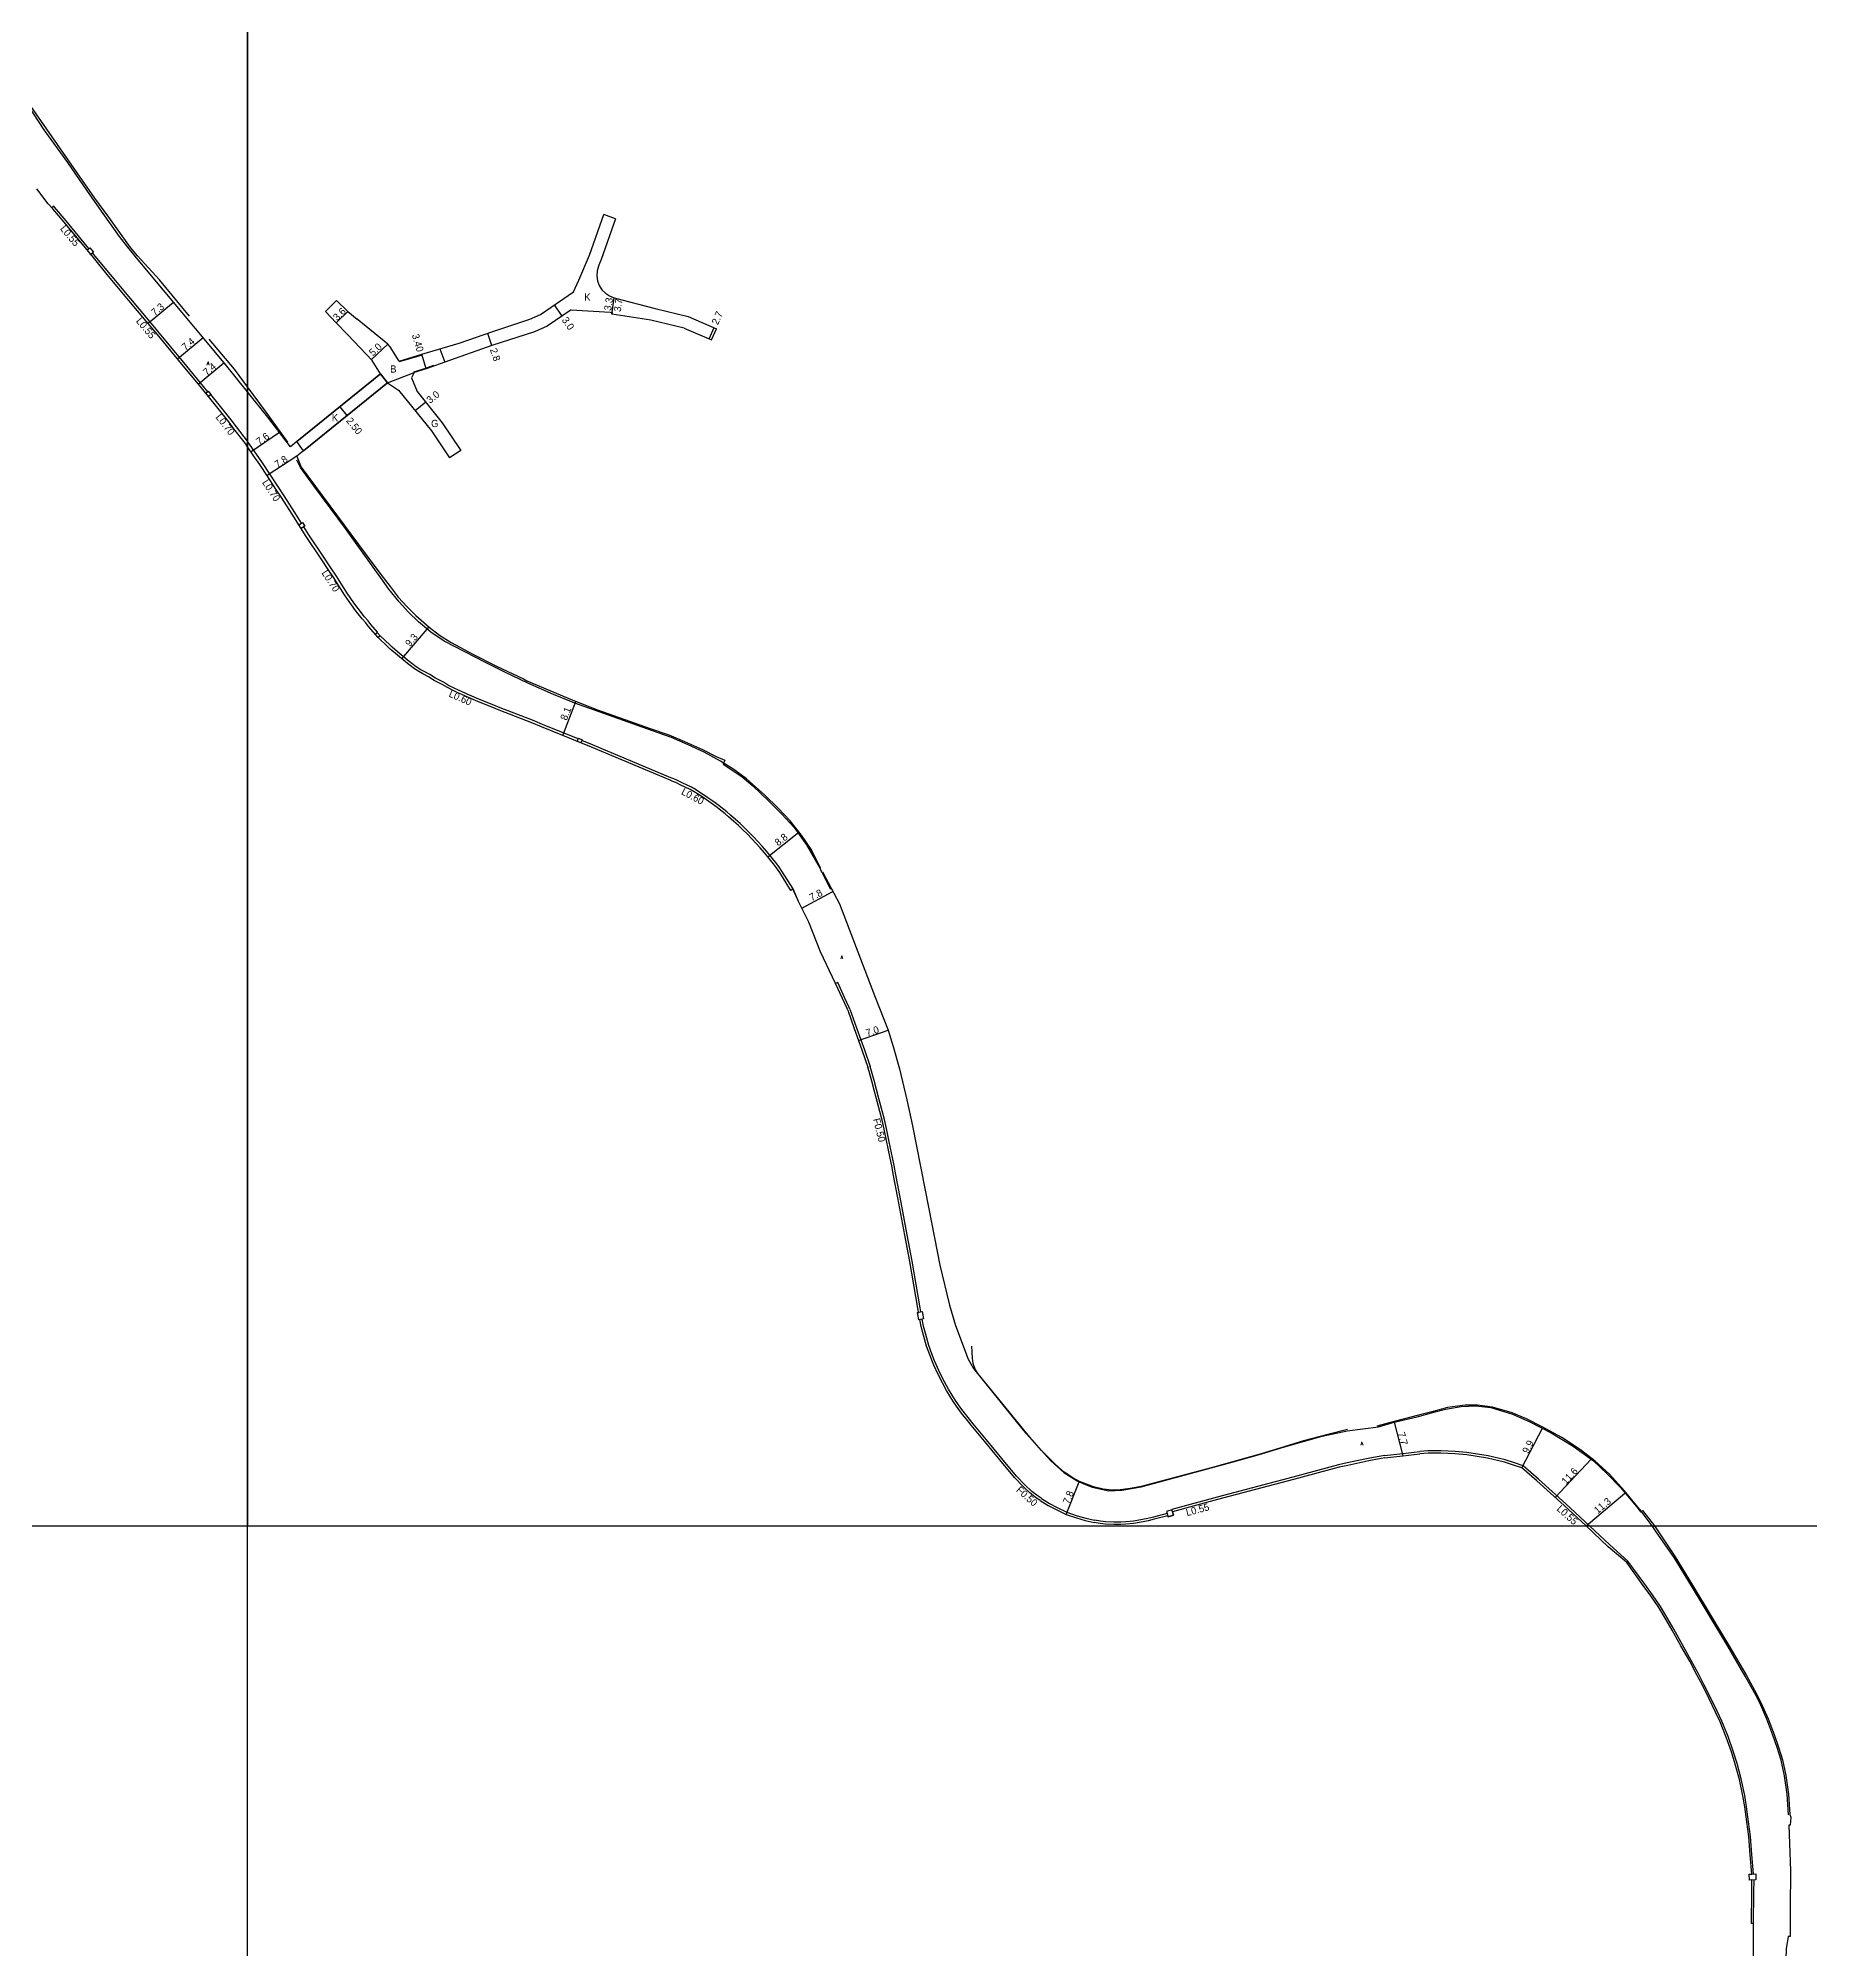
# Model space of a CAD drawing. Header units: metres. Extents: x -4000 to -2400, y -96000 to -93000.
# Drawn here: x -3246.4 to -2853.4, y -94894 to -94470.1 of the extents above; entities that cross this region are included whole.
import ezdxf

# ---------------------------------------------------------------- set-up
doc = ezdxf.new("R2010")
doc.units = ezdxf.units.M
doc.header["$LTSCALE"] = 2.5
for name, color, linetype in [('側溝・桝', 7, 'Continuous'), ('図郭', 7, 'Continuous'), ('幅員', 7, 'Continuous'), ('歩道・分離帯・安全施設', 7, 'Continuous'), ('舗装', 7, 'Continuous'), ('道路', 7, 'Continuous')]:
    doc.layers.add(name, color=color, linetype=linetype)
doc.styles.get("Standard").update_dxf_attribs({"font": ''})
doc.styles.add('YOKO_DECO', font='txt.shx', dxfattribs={"bigfont": 'extfont.shx'})
doc.styles.get('Standard').set_extended_font_data('@MS PGothic')

msp = doc.modelspace()

# ---------------------------------------------------------------- linework, layer by layer
at = {"layer": '側溝・桝'}
for points in [[(-3235.17, -94516.67), (-3235.55, -94516.21), (-3240.24, -94510.53), (-3242.78, -94507.51), (-3242.98, -94507.3), (-3243.38, -94507.66)], [(-3208.83, -94548.44), (-3209.78, -94547.28), (-3214.13, -94541.98), (-3219.92, -94535.01), (-3222.02, -94532.45), (-3225.88, -94527.84), (-3230.38, -94522.45), (-3233.76, -94518.37), (-3234.34, -94517.67)], [(-3200, -94559.42), (-3202.44, -94556.22), (-3203.62, -94554.7), (-3206.25, -94551.34), (-3208.12, -94549.06)], [(-3188.03, -94577.62), (-3189.54, -94575.25), (-3191.91, -94571.54), (-3193.14, -94569.65), (-3194.96, -94566.82), (-3196.67, -94564.23), (-3198, -94562.31), (-3199.9, -94559.55), (-3200, -94559.42)], [(-3171.24, -94601.85), (-3171.15, -94601.77), (-3172.64, -94600.04), (-3173.27, -94599.28), (-3174.04, -94598.38), (-3175.5, -94596.52), (-3176.39, -94595.28), (-3177.9, -94593.14), (-3179.16, -94591.15), (-3180.3, -94589.38), (-3181.52, -94587.5), (-3183.21, -94584.93), (-3186.39, -94580.21), (-3187.53, -94578.42)], [(-3126.7, -94625.45), (-3134.57, -94622.22), (-3136.78, -94621.32), (-3143.99, -94618.52), (-3145.41, -94617.96), (-3148.16, -94616.87), (-3149.77, -94616.17), (-3151.26, -94615.52), (-3151.6, -94615.35), (-3153.24, -94614.62), (-3154.15, -94614.18), (-3155.4, -94613.57), (-3156.58, -94612.9), (-3158.32, -94611.96), (-3159.59, -94611.19), (-3160.86, -94610.53), (-3161.73, -94610.04), (-3162.62, -94609.43), (-3163.58, -94608.7), (-3164.17, -94608.29), (-3166.79, -94606.09), (-3167.96, -94605.09), (-3168.47, -94604.59), (-3170.62, -94602.58)], [(-3079.04, -94658.71), (-3081.49, -94654.78), (-3082.21, -94653.71), (-3082.91, -94652.77), (-3083.57, -94651.98), (-3084.16, -94651.21), (-3084.95, -94650.32), (-3085.9, -94649.24), (-3086.81, -94648.22), (-3087.75, -94647.21), (-3088.75, -94646.2), (-3089.84, -94645.09), (-3090.77, -94644.24), (-3091.81, -94643.29), (-3092.93, -94642.33), (-3093.69, -94641.64), (-3095.06, -94640.55), (-3095.52, -94640.22), (-3096.86, -94639.24), (-3097.91, -94638.49), (-3098.86, -94637.82), (-3099.67, -94637.31), (-3100.69, -94636.69), (-3101.55, -94636.16), (-3103.65, -94635.18), (-3104.78, -94634.62), (-3105.45, -94634.33), (-3106.1, -94634.07), (-3123.53, -94626.76), (-3125.86, -94625.8)], [(-3066.42, -94685.41), (-3066.58, -94685.02), (-3067.61, -94682.77), (-3069.12, -94679.49), (-3069.6, -94679.71)], [(-3066.42, -94685.41), (-3064.96, -94689.51), (-3064.04, -94692.19), (-3063.23, -94694.42), (-3061.96, -94698.11)], [(-3050.7, -94752.53), (-3050.88, -94751.59), (-3052.63, -94741.26), (-3053.72, -94735.44), (-3055.3, -94727.11), (-3056.24, -94722.15), (-3056.64, -94720.02), (-3057, -94718.3), (-3057.42, -94716.21), (-3057.79, -94714.41), (-3058.33, -94711.85), (-3058.79, -94709.88), (-3059.29, -94707.95), (-3060.01, -94705.16), (-3060.52, -94703.19), (-3061.08, -94701.22), (-3061.65, -94699.1), (-3061.96, -94698.11)], [(-3023.97, -94793.91), (-3024.05, -94793.86), (-3024.71, -94793.39), (-3026.11, -94792.33), (-3027.65, -94790.9), (-3029.52, -94788.92), (-3032.75, -94785.03), (-3036.17, -94780.86), (-3039.1, -94777.33), (-3040.2, -94775.97), (-3041.01, -94774.92), (-3041.61, -94774.15), (-3042.34, -94773.14), (-3043, -94772.18), (-3043.79, -94770.98), (-3044.55, -94769.66), (-3045.47, -94768.05), (-3046.41, -94766.2), (-3047.33, -94764.16), (-3047.64, -94763.41), (-3048.25, -94761.85), (-3048.93, -94759.98), (-3049.59, -94757.57), (-3050.11, -94755.67), (-3050.4, -94754.12)], [(-2947.9, -94784.37), (-2948.72, -94784.49), (-2951.48, -94785.05), (-2956.15, -94786.02), (-2958.1, -94786.43), (-2968.21, -94789.16), (-2985.03, -94793.61), (-2995.05, -94796.34), (-2995.02, -94796.44)], [(-2947.9, -94784.37), (-2943.85, -94783.9), (-2940.06, -94783.47)], [(-2902.41, -94800), (-2907.69, -94795.07), (-2913.78, -94789.6), (-2917.18, -94786.66), (-2919.08, -94785.97), (-2921.17, -94785.3), (-2924.93, -94784.43), (-2929.61, -94783.7), (-2932.24, -94783.48), (-2935.36, -94783.32), (-2938.25, -94783.34), (-2940.06, -94783.47)], [(-3023.97, -94793.92), (-3022.2, -94795.01), (-3020.46, -94795.92), (-3018.32, -94796.96), (-3016.04, -94797.72), (-3014.1, -94798.26), (-3012.22, -94798.7)], [(-2996.11, -94797.23), (-2999.09, -94798.01), (-3000.38, -94798.32), (-3001.53, -94798.59), (-3002.74, -94798.8), (-3003.58, -94798.93), (-3005.28, -94799.1), (-3006.39, -94799.17), (-3007.9, -94799.15), (-3009.71, -94799.06), (-3010.83, -94798.92), (-3012.22, -94798.7)]]:
    msp.add_lwpolyline(points, dxfattribs=at)
for points in [[(-3234.76, -94518.02), (-3235.59, -94517.01), (-3234.98, -94516.51), (-3234.15, -94517.51)], [(-3208.66, -94549.5), (-3209.25, -94548.78), (-3208.71, -94548.34), (-3208.12, -94549.06)], [(-3187.32, -94578.29), (-3188.12, -94578.79), (-3188.62, -94578), (-3187.82, -94577.49)], [(-3170.62, -94602.58), (-3171.05, -94602.97), (-3171.69, -94602.23), (-3171.24, -94601.85)], [(-3126.08, -94626.33), (-3126.92, -94625.99), (-3126.63, -94625.3), (-3125.8, -94625.64)], [(-3050.43, -94752.47), (-3050.13, -94754.07), (-3051.12, -94754.25), (-3051.42, -94752.66)], [(-2995.89, -94797.95), (-2994.67, -94797.58), (-2995.02, -94796.44), (-2996.24, -94796.81)]]:
    msp.add_lwpolyline(points, close=True, dxfattribs=at)
at = {"layer": '側溝・桝', "flags": 128}
for points in [[(-2866.07, -94877.17), (-2866.42, -94872.88), (-2866.72, -94868.83), (-2867.16, -94865.59), (-2867.6, -94862.26), (-2868.03, -94859.75), (-2868.82, -94856.1), (-2869.71, -94852.68), (-2870.57, -94849.97), (-2871.72, -94846.66), (-2873.12, -94843.29), (-2874.15, -94841.1), (-2875.54, -94838.16), (-2877.05, -94835.13), (-2878.3, -94832.82), (-2879.86, -94829.81), (-2881.84, -94826.36), (-2883.74, -94822.91), (-2885.07, -94820.58), (-2886.71, -94817.85), (-2888.48, -94815.24), (-2890.18, -94812.93), (-2893.9, -94807.8), (-2897.94, -94804.18), (-2902.41, -94800)], [(-2866.05, -94888.15), (-2865.97, -94881.23), (-2865.91, -94878.47)]]:
    msp.add_lwpolyline(points, dxfattribs=at)
msp.add_lwpolyline([(-2865.59, -94877.15), (-2865.53, -94878.45), (-2866.96, -94878.52), (-2867.02, -94877.22)], close=True, dxfattribs=at)
at = {"layer": '図郭'}
for points in [[(-4000, -94800), (-3200, -94800), (-3200, -94200), (-4000, -94200)], [(-3200, -94800), (-2400, -94800), (-2400, -94200), (-3200, -94200)], [(-3200, -94800), (-2400, -94800), (-2400, -95400), (-3200, -95400)]]:
    msp.add_lwpolyline(points, close=True, dxfattribs=at)
at = {"layer": '幅員'}
for points in [[(-3119.24, -94531.27), (-3118.67, -94527.62)], [(-3119.18, -94530.88), (-3118.67, -94527.62)], [(-3222.05, -94533.27), (-3216.41, -94528.57)], [(-3180.32, -94533.18), (-3177.78, -94530.63)], [(-3130.26, -94531.68), (-3131.96, -94529.21)], [(-3145.84, -94538.17), (-3146.73, -94535.52)], [(-3097.62, -94536.72), (-3096.55, -94534.24)], [(-3215.52, -94541.16), (-3209.86, -94536.44)], [(-3168.88, -94537.91), (-3172.52, -94541.33)], [(-3160.38, -94543.4), (-3161.36, -94540.15)], [(-3210.91, -94546.75), (-3205.22, -94542.01)], [(-3179.56, -94551.82), (-3177.98, -94553.76)], [(-3160.47, -94550.79), (-3162.81, -94552.68)], [(-3192.9, -94557.49), (-3199.19, -94561.81)], [(-3189.09, -94562.75), (-3195.65, -94567.05)], [(-3165.8, -94607.68), (-3159.74, -94600.62)], [(-3130.11, -94624.68), (-3127.18, -94617.12)], [(-3084.61, -94651.58), (-3077.73, -94646.12)], [(-3077.1, -94662.97), (-3070.19, -94659.28)], [(-3064.53, -94692.36), (-3057.92, -94690.06)], [(-2945.74, -94776.99), (-2943.79, -94784.44)], [(-2917.46, -94787.14), (-2912.88, -94778.33)], [(-2910.04, -94793.69), (-2902.07, -94785.2)], [(-3018.51, -94797.45), (-3015.56, -94790.23)], [(-2903.21, -94800), (-2894.57, -94792.69)]]:
    msp.add_lwpolyline(points, dxfattribs=at)
at = {"layer": '歩道・分離帯・安全施設'}
for points in [[(-3212.84, -94531.71), (-3219.49, -94523.65), (-3224.41, -94518.34), (-3225.93, -94516.47), (-3230.75, -94509.75), (-3233.86, -94505.49), (-3236.59, -94501.59), (-3243.31, -94491.96), (-3250.42, -94481.7)], [(-3200, -94547.36), (-3202.86, -94543.48), (-3208.52, -94536.83)], [(-3161.2, -94540.31), (-3161.3, -94540.34), (-3166.35, -94541.85)], [(-3163.11, -94544.01), (-3160.45, -94543.21), (-3158.72, -94542.59)], [(-3191.08, -94559.66), (-3195.99, -94552.79), (-3200, -94547.36)], [(-3072.94, -94654.08), (-3074.95, -94650.08), (-3077.19, -94646.79), (-3079.7, -94643.63), (-3082.35, -94640.81), (-3085.4, -94637.83), (-3089.39, -94634.32), (-3092.15, -94632.23), (-3095.11, -94630.36), (-3098.74, -94628.36), (-3102.26, -94626.75), (-3105.99, -94625.17), (-3108.93, -94624.07), (-3113.56, -94622.48), (-3120.98, -94619.82), (-3127.39, -94617.49), (-3132.14, -94615.62), (-3137.83, -94613.11), (-3142.94, -94610.67), (-3147.22, -94608.5), (-3156.4, -94603.78), (-3159.36, -94601.74), (-3162.07, -94599.48), (-3164.31, -94597.31), (-3166.4, -94595.04), (-3168.64, -94592.22), (-3170.07, -94590.27), (-3172.14, -94587.36), (-3178.3, -94578.79), (-3185.29, -94569.31), (-3188.23, -94565.26), (-3189.09, -94563.62)], [(-3079.01, -94658.98), (-3078.08, -94661.07)], [(-3070.67, -94658.86), (-3072.49, -94655.23)], [(-2956.07, -94778.61), (-2960.46, -94779.71), (-2965.88, -94781.14), (-2971.12, -94782.73), (-2975.23, -94783.99), (-2986.06, -94787.05), (-3001.81, -94791.27), (-3004.32, -94791.72), (-3006.48, -94792), (-3008.35, -94792.05), (-3010.28, -94791.8), (-3012.43, -94791.29), (-3014.93, -94790.38), (-3015.5, -94790.11), (-3016.98, -94789.34), (-3018.92, -94788.05), (-3020.9, -94786.28), (-3023.94, -94783.26), (-3026.53, -94780.31), (-3037.97, -94766.26), (-3038.64, -94765.24), (-3039.09, -94763.97), (-3039.23, -94762.81), (-3039.36, -94760.12)], [(-2888.53, -94800), (-2891.01, -94796.71), (-2894.74, -94792.15), (-2898.03, -94788.54), (-2901.16, -94785.63), (-2904.41, -94783.14), (-2908.58, -94780.37), (-2912.9, -94778.02), (-2916.4, -94776.23), (-2919.59, -94774.94), (-2923.92, -94773.62), (-2927.3, -94773.18), (-2929.97, -94773.24), (-2933.9, -94773.76), (-2937.09, -94774.59), (-2940.36, -94775.46)], [(-2940.36, -94775.46), (-2945.77, -94776.8), (-2949.58, -94777.88)]]:
    msp.add_lwpolyline(points, dxfattribs=at)
at = {"layer": '歩道・分離帯・安全施設', "flags": 128}
msp.add_lwpolyline([(-2858.33, -94864.08), (-2858.62, -94859.51), (-2859.21, -94855.38), (-2859.9, -94851.97), (-2860.81, -94849.13), (-2861.76, -94846.38), (-2863.12, -94842.86), (-2864.69, -94839.24), (-2865.66, -94837.39), (-2867.89, -94833.3), (-2871.78, -94826.68), (-2879.84, -94813.31), (-2883.69, -94806.99), (-2887.62, -94801.31), (-2888.53, -94800)], dxfattribs=at)
at = {"layer": '舗装'}
for points in [[(-3157.34, -94538.94), (-3156.27, -94541.92)], [(-3168.95, -94546.45), (-3170.53, -94544.51)], [(-3168.95, -94546.45), (-3163.05, -94544.2)], [(-3187.61, -94561.55), (-3189.08, -94559.52)]]:
    msp.add_lwpolyline(points, dxfattribs=at)
at = {"layer": '道路'}
for points in [[(-3200, -94548.49), (-3205.21, -94542.03), (-3224.58, -94518.76), (-3226.56, -94516.4), (-3228.37, -94514.01), (-3232.02, -94508.89), (-3235.46, -94503.99), (-3239.85, -94497.61), (-3245.07, -94490.39), (-3253.75, -94477.14)], [(-3200, -94560.64), (-3200.46, -94559.96), (-3203, -94556.65), (-3204.17, -94555.13), (-3206.8, -94551.77), (-3210.2, -94547.62), (-3214.55, -94542.33), (-3220.34, -94535.35), (-3222.44, -94532.8), (-3226.3, -94528.19), (-3230.79, -94522.79), (-3234.17, -94518.72), (-3235.96, -94516.56), (-3240.65, -94510.88), (-3243.19, -94507.87), (-3244.17, -94506.8), (-3246.71, -94503.45)], [(-3166.41, -94541.66), (-3161.36, -94540.15), (-3153.1, -94537.67), (-3145.58, -94535.13), (-3137.42, -94532.38), (-3135, -94531.31), (-3127.75, -94526.31), (-3126.52, -94523.72), (-3124.18, -94518.14), (-3121.02, -94509.15)], [(-3118.38, -94510.08), (-3121.57, -94519.14), (-3122.09, -94520.39), (-3122.17, -94520.57), (-3122.48, -94521.63), (-3122.57, -94522.74), (-3122.41, -94523.84), (-3122.03, -94524.89), (-3121.43, -94525.83), (-3120.65, -94526.62), (-3119.71, -94527.22), (-3118.67, -94527.62)], [(-3118.38, -94510.08), (-3121.02, -94509.15)], [(-3118.67, -94527.62), (-3109.58, -94529.98), (-3102.29, -94531.75), (-3096.02, -94534.47)], [(-3180.25, -94528.2), (-3182.74, -94530.66)], [(-3182.74, -94530.66), (-3180.34, -94533.16), (-3177.73, -94535.8)], [(-3180.25, -94528.2), (-3177.78, -94530.63), (-3175.68, -94532.39)], [(-3128.22, -94530.27), (-3133.53, -94533.93), (-3136.33, -94535.18), (-3145.84, -94538.17), (-3156.27, -94541.92), (-3160.38, -94543.4), (-3163.05, -94544.2), (-3163.62, -94545.37), (-3162.4, -94548.4), (-3156.81, -94555.34), (-3152.72, -94561.47)], [(-3128.22, -94530.27), (-3119.6, -94530.81), (-3119.18, -94530.88), (-3119.24, -94531.27)], [(-3103.15, -94534.32), (-3110.56, -94532.61), (-3119.24, -94531.27)], [(-3170.53, -94544.51), (-3172.35, -94541.51), (-3177.73, -94535.8)], [(-3166.41, -94541.66), (-3168.35, -94538.46), (-3168.88, -94537.91), (-3175.68, -94532.39)], [(-3103.15, -94534.32), (-3097.09, -94536.95)], [(-3097.09, -94536.95), (-3096.02, -94534.47)], [(-3189.08, -94559.52), (-3170.53, -94544.51)], [(-3170.53, -94544.51), (-3189.08, -94559.52)], [(-3190.49, -94560.66), (-3195.49, -94554.08), (-3200, -94548.49)], [(-3187.61, -94561.55), (-3168.95, -94546.45)], [(-3168.95, -94546.45), (-3187.61, -94561.55)], [(-3168.95, -94546.45), (-3166.51, -94548.09), (-3159.23, -94557.11), (-3155.22, -94563.13)], [(-3066.91, -94685.6), (-3067.06, -94685.23), (-3068.08, -94682.99), (-3069.6, -94679.71), (-3072.96, -94672.68), (-3075.55, -94666.11), (-3077.82, -94661.5), (-3079.04, -94658.71), (-3079.55, -94659.03), (-3081.98, -94655.1), (-3082.68, -94654.05), (-3083.36, -94653.13), (-3084.02, -94652.34), (-3084.61, -94651.58), (-3085.38, -94650.71), (-3086.33, -94649.62), (-3087.23, -94648.61), (-3088.17, -94647.61), (-3089.16, -94646.61), (-3090.25, -94645.51), (-3091.16, -94644.67), (-3092.2, -94643.73), (-3093.32, -94642.76), (-3094.07, -94642.09), (-3095.41, -94641.01), (-3095.86, -94640.69), (-3097.2, -94639.71), (-3098.25, -94638.96), (-3099.18, -94638.31), (-3099.97, -94637.8), (-3100.99, -94637.19), (-3101.83, -94636.67), (-3103.9, -94635.7), (-3105.02, -94635.15), (-3105.67, -94634.87), (-3106.32, -94634.61), (-3123.75, -94627.29), (-3134.79, -94622.76), (-3136.99, -94621.86), (-3144.2, -94619.06), (-3145.62, -94618.5), (-3148.39, -94617.4), (-3150, -94616.7), (-3151.5, -94616.05), (-3151.85, -94615.88), (-3153.48, -94615.15), (-3154.41, -94614.7), (-3155.67, -94614.08), (-3156.86, -94613.41), (-3158.61, -94612.47), (-3159.88, -94611.7), (-3161.14, -94611.04), (-3162.04, -94610.53), (-3162.96, -94609.9), (-3163.93, -94609.17), (-3164.52, -94608.75), (-3167.17, -94606.54), (-3168.35, -94605.52), (-3168.87, -94605.01), (-3171.05, -94602.97), (-3173.17, -94600.49), (-3173.8, -94599.74), (-3174.58, -94598.83), (-3176.06, -94596.94), (-3176.96, -94595.68), (-3178.48, -94593.52), (-3179.75, -94591.52), (-3180.88, -94589.76), (-3182.1, -94587.88), (-3183.79, -94585.32), (-3186.97, -94580.59), (-3190.13, -94575.63), (-3192.5, -94571.92), (-3193.73, -94570.03), (-3195.55, -94567.2), (-3197.25, -94564.62), (-3198.58, -94562.71), (-3200, -94560.64)], [(-3189.08, -94559.52), (-3190.49, -94560.66)], [(-3152.72, -94561.47), (-3155.22, -94563.13)], [(-3187.61, -94561.55), (-3189.09, -94562.75)], [(-3189.09, -94562.75), (-3188.87, -94563.31), (-3188.14, -94565.21), (-3178.54, -94578.02), (-3173.9, -94584.32), (-3170.46, -94588.98), (-3168.4, -94591.63), (-3166.57, -94594.01), (-3164.61, -94596.19), (-3162.7, -94598.08), (-3159.73, -94600.63), (-3157.42, -94602.45), (-3154.85, -94604.1), (-3150.06, -94606.62), (-3144.78, -94609.35), (-3138.82, -94612.13), (-3138.03, -94612.57), (-3127.87, -94616.85), (-3122.39, -94618.97), (-3115.29, -94621.55), (-3110.72, -94623.12), (-3106.55, -94624.57), (-3103.11, -94625.99), (-3099.14, -94627.81), (-3096.05, -94629.35), (-3094.13, -94630.19), (-3094.52, -94631.06), (-3092.8, -94632.15), (-3090.31, -94633.88), (-3087.97, -94635.85), (-3084.38, -94639.26), (-3081.52, -94642.16), (-3078.82, -94645.1), (-3076.05, -94648.94), (-3073, -94654.16), (-3072.7, -94654.99), (-3072.53, -94654.91), (-3068.73, -94662.03)], [(-3068.73, -94662.03), (-3060.99, -94682.35), (-3059.89, -94685.19)], [(-3066.91, -94685.6), (-3065.45, -94689.69), (-3064.53, -94692.36), (-3063.72, -94694.59), (-3062.46, -94698.27)], [(-3059.89, -94685.19), (-3057.92, -94690.06), (-3056.87, -94693.64)], [(-3056.87, -94693.64), (-3055.41, -94698.65), (-3053.81, -94705.49), (-3052.52, -94711.25), (-3048.96, -94729.64), (-3046.49, -94742.13), (-3044.37, -94751.06), (-3043.05, -94755.53), (-3040.17, -94762.98), (-3039.01, -94765.05), (-3027.99, -94778.77), (-3023.39, -94783.95), (-3021.91, -94785.55), (-3019.03, -94788.14), (-3016.02, -94789.98)], [(-3024.27, -94794.34), (-3024.34, -94794.3), (-3025.02, -94793.81), (-3026.45, -94792.73), (-3028.02, -94791.27), (-3029.92, -94789.26), (-3033.15, -94785.36), (-3036.57, -94781.2), (-3039.51, -94777.66), (-3040.61, -94776.29), (-3041.43, -94775.24), (-3042.03, -94774.46), (-3042.76, -94773.44), (-3043.43, -94772.47), (-3044.23, -94771.26), (-3045.01, -94769.92), (-3045.93, -94768.29), (-3046.88, -94766.43), (-3047.81, -94764.36), (-3048.12, -94763.6), (-3048.74, -94762.03), (-3049.43, -94760.13), (-3050.09, -94757.71), (-3050.62, -94755.79), (-3050.91, -94754.21), (-3051.12, -94754.25), (-3051.42, -94752.66), (-3051.21, -94752.62), (-3051.39, -94751.68), (-3053.14, -94741.35), (-3054.23, -94735.54), (-3055.82, -94727.21), (-3056.75, -94722.24), (-3057.15, -94720.12), (-3057.51, -94718.41), (-3057.93, -94716.31), (-3058.31, -94714.51), (-3058.84, -94711.96), (-3059.3, -94710.01), (-3059.79, -94708.08), (-3060.52, -94705.29), (-3061.02, -94703.33), (-3061.58, -94701.36), (-3062.15, -94699.24), (-3062.46, -94698.27)], [(-2940.66, -94775.76), (-2936.96, -94774.79), (-2934.33, -94774.08), (-2930.89, -94773.51), (-2927.67, -94773.37), (-2924.28, -94773.72), (-2919.52, -94775.19), (-2915.66, -94776.89), (-2910.9, -94779.35), (-2906.07, -94782.27), (-2901.58, -94785.56), (-2898.49, -94788.45), (-2895.59, -94791.49), (-2892.04, -94795.68), (-2891.09, -94796.9), (-2890.66, -94796.57), (-2888, -94800)], [(-2949.21, -94778.01), (-2945.74, -94776.99), (-2940.66, -94775.76)], [(-3014.72, -94790.56), (-3012.73, -94791.37), (-3009.05, -94792.17), (-3006.15, -94792.05), (-3001.84, -94791.33), (-2981.95, -94785.94), (-2975.92, -94784.23), (-2970.03, -94782.47), (-2961.73, -94780.08), (-2956.17, -94778.91), (-2949.21, -94778.01)], [(-2947.82, -94784.91), (-2948.63, -94785.02), (-2951.37, -94785.58), (-2956.04, -94786.55), (-2957.98, -94786.95), (-2968.07, -94789.68), (-2984.89, -94794.14), (-2994.89, -94796.86), (-2994.67, -94797.58), (-2995.89, -94797.95), (-2995.96, -94797.73), (-2998.96, -94798.52), (-3000.26, -94798.83), (-3001.42, -94799.11), (-3002.66, -94799.32), (-3003.52, -94799.45), (-3005.24, -94799.62), (-3006.37, -94799.69), (-3007.91, -94799.68), (-3009.75, -94799.58), (-3010.91, -94799.44), (-3012.3, -94799.22)], [(-2947.82, -94784.91), (-2943.79, -94784.44), (-2940.02, -94784.01)], [(-2903.21, -94800), (-2908.05, -94795.47), (-2914.14, -94790.01), (-2917.46, -94787.14), (-2919.26, -94786.48), (-2921.32, -94785.82), (-2925.04, -94784.97), (-2929.67, -94784.24), (-2932.27, -94784.02), (-2935.38, -94783.87), (-2938.23, -94783.88), (-2940.02, -94784.01)], [(-3016.02, -94789.98), (-3015.56, -94790.23), (-3014.72, -94790.56)], [(-3024.27, -94794.34), (-3022.46, -94795.46), (-3020.7, -94796.38), (-3018.51, -94797.45), (-3016.19, -94798.22), (-3014.23, -94798.77), (-3012.3, -94799.22)], [(-2868.49, -94949.83), (-2868.43, -94948.85), (-2867.77, -94943.28), (-2867.64, -94939.61), (-2867.36, -94934.56), (-2867.16, -94931.13), (-2867.01, -94928.26), (-2866.71, -94920.16), (-2866.44, -94911.78), (-2866.14, -94902.9), (-2865.97, -94899.34), (-2866.05, -94893.02), (-2866.05, -94888.15), (-2866.55, -94888.15), (-2866.47, -94881.22), (-2866.42, -94878.49)]]:
    msp.add_lwpolyline(points, dxfattribs=at)
msp.add_lwpolyline([(-3187.61, -94561.55), (-3189.08, -94559.52), (-3170.53, -94544.51), (-3168.95, -94546.45)], close=True, dxfattribs=at)
at = {"layer": '道路', "flags": 128}
for points in [[(-2866.47, -94877.19), (-2866.82, -94872.91), (-2867.12, -94868.87), (-2867.56, -94865.64), (-2867.99, -94862.32), (-2868.43, -94859.82), (-2869.21, -94856.2), (-2870.1, -94852.79), (-2870.95, -94850.1), (-2872.1, -94846.8), (-2873.49, -94843.45), (-2874.51, -94841.27), (-2875.9, -94838.33), (-2877.4, -94835.32), (-2878.65, -94833), (-2880.21, -94830.01), (-2882.19, -94826.55), (-2884.09, -94823.1), (-2885.41, -94820.78), (-2887.04, -94818.06), (-2888.81, -94815.47), (-2890.51, -94813.17), (-2894.19, -94808.07), (-2898.29, -94804.6), (-2903.21, -94800)], [(-2888, -94800), (-2887.85, -94800.2), (-2883.44, -94806.83), (-2879.59, -94813.15), (-2871.52, -94826.53), (-2867.62, -94833.16), (-2865.4, -94837.25), (-2864.42, -94839.11), (-2862.84, -94842.75), (-2861.48, -94846.28), (-2860.53, -94849.04), (-2859.61, -94851.89), (-2858.91, -94855.32), (-2858.32, -94859.48), (-2858.03, -94864.02), (-2857.81, -94864.57), (-2857.91, -94866.37), (-2858.27, -94866.37), (-2857.89, -94876.48), (-2857.92, -94884.66), (-2857.95, -94891.02), (-2858.35, -94891.02), (-2858.82, -94893.76), (-2859.26, -94907.68)], [(-2866.42, -94878.49), (-2866.96, -94878.52), (-2867.02, -94877.22), (-2866.47, -94877.19)]]:
    msp.add_lwpolyline(points, dxfattribs=at)

# ---------------------------------------------------------------- texts
at = {"layer": '側溝・桝'}
for s, rotation, p in [('L0.55', 310, (-3241.66, -94512.36)), ('L0.55', 310, (-3224.83, -94532.84)), ('L0.70', 308, (-3207.18, -94554.14)), ('L0.70', 303, (-3196.83, -94568.59)), ('L0.70', 303, (-3183.65, -94588.64)), ('L0.60', 336, (-3155.52, -94616)), ('L0.60', 332, (-3103.97, -94637.64)), ('F0.50', 284, (-3061.33, -94709.79)), ('F0.50', 318, (-3029.69, -94792.21)), ('L0.55', 15, (-2991.67, -94797.83)), ('L0.55', 318, (-2909.83, -94796.39))]:
    msp.add_text(s, height=1.6, rotation=rotation, dxfattribs=at).set_placement(p)
at = {"layer": '幅員'}
for s, rotation, p in [('7.3', 40, (-3220.55, -94531.73)), ('3.6', 45, (-3180.09, -94532.85)), ('3.0', 304.5692, (-3130.39, -94532.56)), ('3.3', 81.2134, (-3119.4, -94530.59)), ('3.7', 81.2134, (-3117.26, -94530.82)), ('2.7', 66.5452, (-3095.7, -94533.74)), ('3.40', 286.6965, (-3163.58, -94535.87)), ('7.4', 40, (-3213.76, -94539.43)), ('5.0', 43.2711, (-3172.17, -94540.67)), ('2.8', 288.6712, (-3146.29, -94539.1)), ('7.4', 40, (-3209.02, -94545)), ('3.0', 38.9032, (-3159.51, -94551.16)), ('2.50', 308.9824, (-3178.22, -94554.94)), ('7.6', 35, (-3197.37, -94560.36)), ('7.8', 33, (-3193.35, -94565.41)), ('9.3', 49, (-3164, -94605.14)), ('8.1', 69, (-3129.21, -94621.48)), ('8.8', 38, (-3082.34, -94649.31)), ('7.8', 28, (-3074.89, -94661.44)), ('7.0', 19, (-3062.57, -94691.51)), ('7.7', 285, (-2944.97, -94779.41)), ('9.9', 63, (-2916.02, -94784.11)), ('11.6', 47, (-2907.64, -94790.95)), ('7.8', 68, (-3017.8, -94795.28)), ('11.3', 40, (-2900.62, -94797.41))]:
    msp.add_text(s, height=1.6, rotation=rotation, dxfattribs=at).set_placement(p)
at = {"layer": '舗装'}
for s, p in [('K', (-3125.33, -94528.26)), ('B', (-3168.37, -94544.21)), ('K', (-3181.32, -94555)), ('G', (-3159.3, -94556.29))]:
    msp.add_text(s, height=1.6, dxfattribs=at).set_placement(p)
at = {"layer": '舗装', "style": 'YOKO_DECO'}
for p in [(-3209.03, -94542.53, 181.01), (-3068.51, -94674.23, 176.42), (-2953.19, -94782.07, 169.61)]:
    msp.add_text('A', height=0.75, dxfattribs=at).set_placement(p)

doc.saveas('drawing.dxf')
